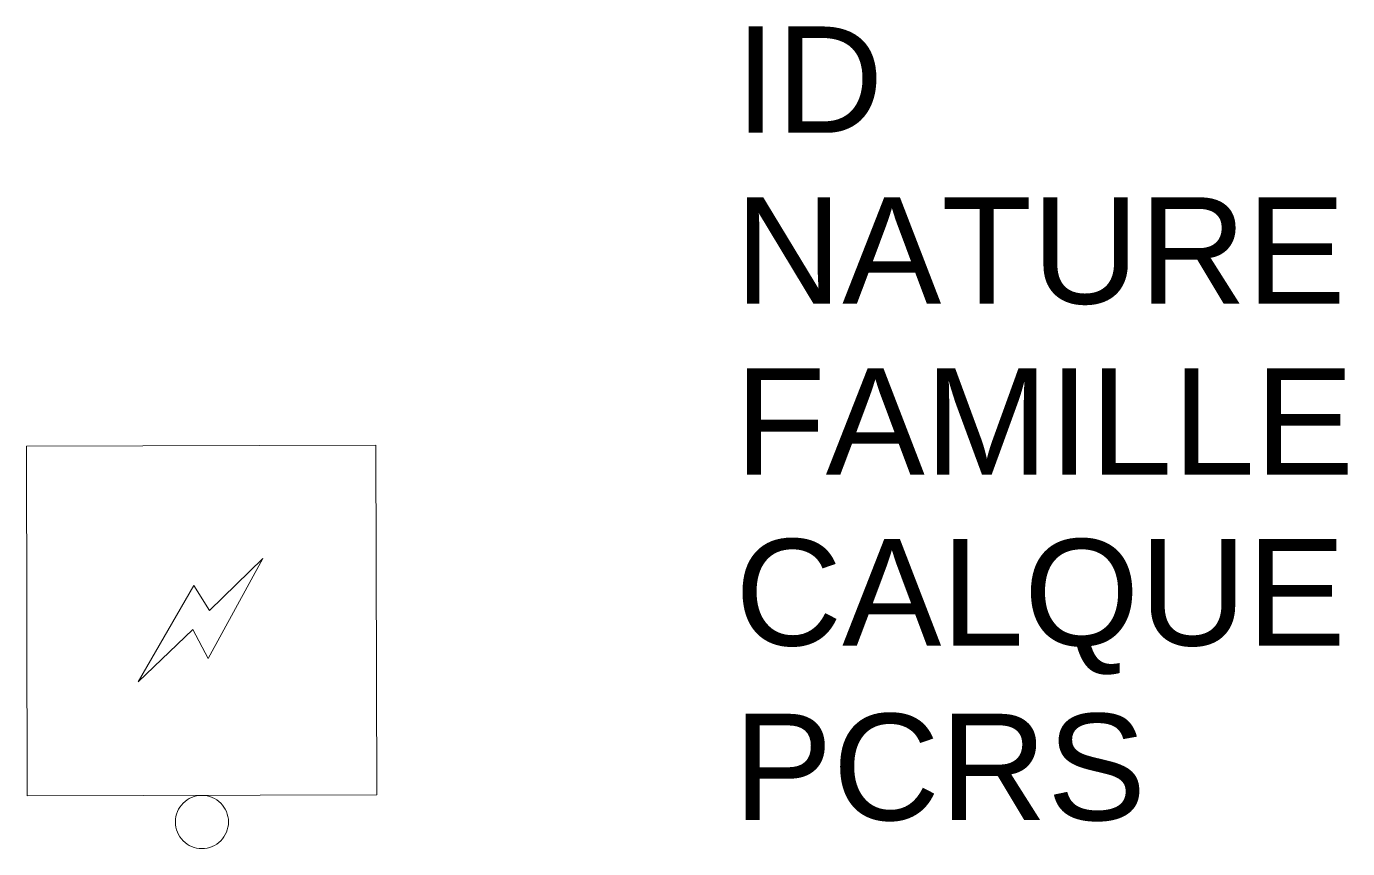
# Model space of a CAD drawing. Header units: metres. Extents: x -0.33 to 2.16, y -0.05 to 1.5.
import ezdxf

# ---------------------------------------------------------------- set-up
doc = ezdxf.new("R2010")
doc.units = ezdxf.units.M
doc.header["$LTSCALE"] = 2
doc.linetypes.add('Socle_Continu', pattern=[2.5, 2.5, 0])
doc.layers.add('SIGNV_SCS', color=20, linetype='Socle_Continu', lineweight=13)
doc.styles.get("Standard").update_dxf_attribs({"font": 'arial.ttf'})

msp = doc.modelspace()

# ---------------------------------------------------------------- linework, layer by layer
at = {"layer": 'SIGNV_SCS', "linetype": 'Socle_Continu', "flags": 128}
msp.add_lwpolyline([(-0.3287, 0.0492), (-0.3302, 0.7066), (0.3271, 0.7081), (0.3287, 0.0508)], close=True, dxfattribs=at)
msp.add_lwpolyline([(-0.1197, 0.2634), (-0.015, 0.4444), (0.014, 0.3977), (0.1143, 0.4954), (0.0115, 0.3075), (-0.0169, 0.3618), (-0.1197, 0.2634)], dxfattribs=at)
at = {"layer": 'SIGNV_SCS', "linetype": 'Socle_Continu'}
msp.add_circle((0, 0), 0.05, dxfattribs=at)

# ---------------------------------------------------------------- texts
at = {"layer": 'SIGNV_SCS', "linetype": 'Socle_Continu', "flags": 9}
for tag, p, s in [('ID', (1.0027, 1.2956), 'HP_0575'), ('NATURE', (1.0027, 0.9743), 'Panneau à message variable'), ('FAMILLE', (1.0027, 0.653), 'Signalisation verticale'), ('CALQUE', (1.0027, 0.3317), 'SIGNV_SCS'), ('PCRS', (1, 0.0034), 'AffleurantSymbole')]:
    msp.add_attdef(tag, p, s, height=0.2, dxfattribs=at)

doc.saveas('drawing.dxf')
